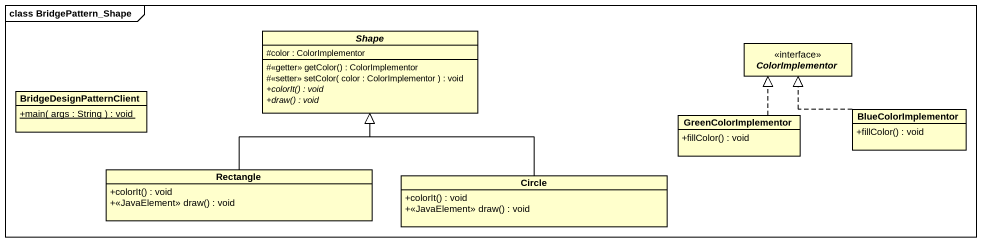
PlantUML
@startuml
mainframe class BridgePattern_Shape
hide circle
hide empty members
skinparam classAttributeIconSize 0
abstract class Shape {
  #color : ColorImplementor
  #<<getter>> getColor() : ColorImplementor
  #<<setter>> setColor( color : ColorImplementor ) : void
  {abstract} +colorIt() : void
  {abstract} +draw() : void
}
interface ColorImplementor
class BridgeDesignPatternClient {
  {static} +main( args : String ) : void
}
class GreenColorImplementor {
  +fillColor() : void
}
class BlueColorImplementor {
  +fillColor() : void
}
class "Rectangle" as Rectangle_ {
  +colorIt() : void
  +<<JavaElement>> draw() : void
}
class "Circle" as Circle_ {
  +colorIt() : void
  +<<JavaElement>> draw() : void
}
GreenColorImplementor .up.|> ColorImplementor
BlueColorImplementor .up.|> ColorImplementor
Rectangle_ -up-|> Shape
Circle_ -up-|> Shape
@enduml
